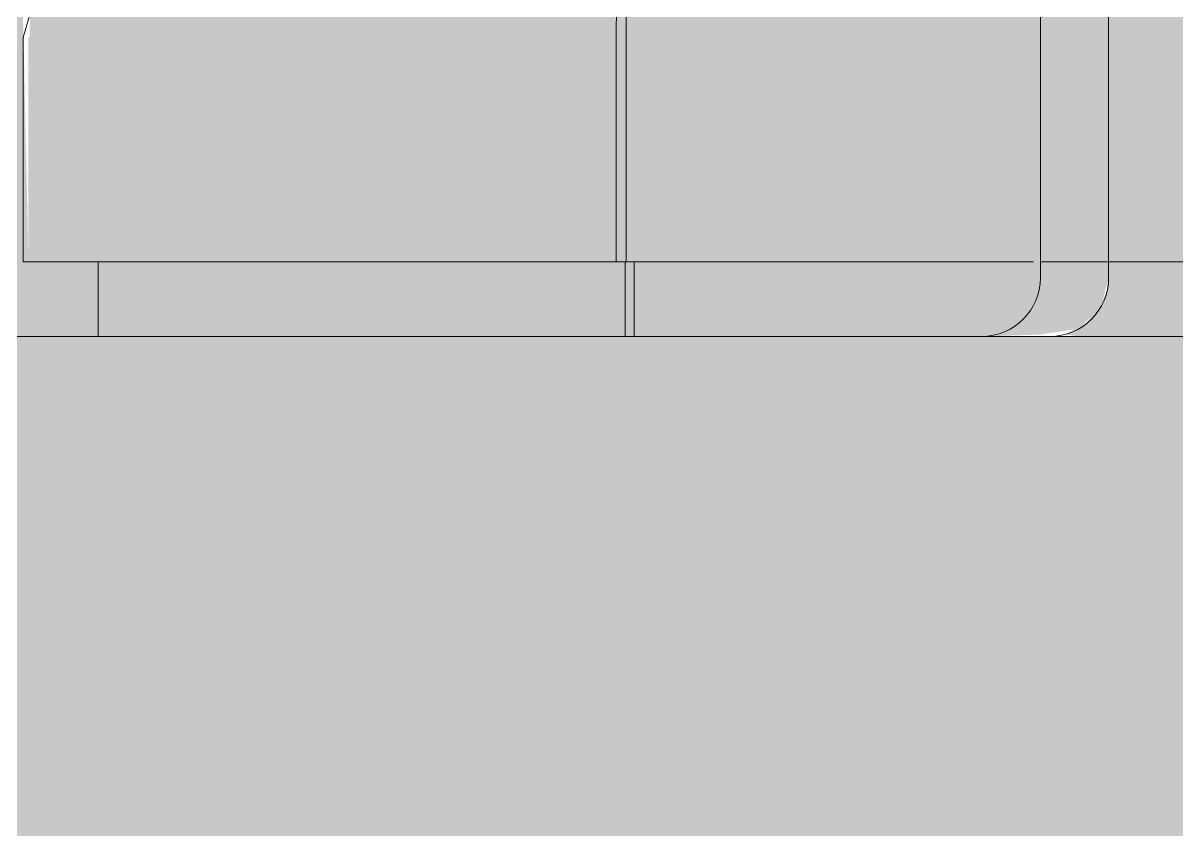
# Model space of a CAD drawing. Header units: millimetres. Extents: x 855 to 48623, y -2192 to 8255.
# Drawn here: x 25940.8 to 25989.82, y 4929.05 to 4963.31 of the extents above; entities that cross this region are included whole.
import ezdxf

# ---------------------------------------------------------------- set-up
doc = ezdxf.new("R2010")
doc.units = ezdxf.units.MM
for name, color, linetype, lineweight, true_color, transparency in [('I-FURN-10', 7, 'Continuous', 9, 0xf9f9f9, 0.7), ('I-FURN-12', 7, 'Continuous', 9, 0xf7f7f7, 0.7), ('I-FURN-5', 7, 'Continuous', 9, 0x7f7f7f, 0.7)]:
    doc.layers.add(name, color=color, linetype=linetype, lineweight=lineweight, true_color=true_color, transparency=transparency)
for name, color, linetype, lineweight, true_color in [('I-FURN-106', 7, 'Continuous', 9, 0xcbcbcb), ('I-FURN-107', 7, 'Continuous', 9, 0xbfbfbf), ('I-FURN-14', 7, 'Continuous', 9, 0xb8b8b8), ('I-FURN-25', 7, 'Continuous', 9, 0xd0d0d0), ('I-FURN-4', 7, 'Continuous', 9, 0xacacac), ('I-FURN-48', 7, 'Continuous', 9, 0xdcdcdc), ('I-FURN-6', 7, 'Continuous', 9, 0xc0c0c0), ('I-FURN-7', 7, 'Continuous', 9, 0x9e9e9e), ('I-FURN-9', 7, 'Continuous', 9, 0xd1d1d1), ('I-FURN-90', 7, 'Continuous', 9, 0xadadad), ('I-FURN-91', 7, 'Continuous', 9, 0xc2c2c2), ('I-FURN-92', 7, 'Continuous', 9, 0xb7b7b7)]:
    doc.layers.add(name, color=color, linetype=linetype, lineweight=lineweight, true_color=true_color)

# ---------------------------------------------------------------- blocks, each defined once
blk = doc.blocks.new('Стол базовый прямоугольный - 1_2-26230909-Развертка 2_03-2')
at = {"layer": 'I-FURN-5'}
blk.add_hatch(color=256, dxfattribs=at).paths.add_polyline_path([(2860, 4910), (2900, 4910), (2900, 4950), (2300, 4950), (2300, 4910), (2810.434, 4910)])
at = {"layer": 'I-FURN-6'}
blk.add_line((2300, 4950), (2900, 4950), dxfattribs=at)
blk = doc.blocks.new('iMac_G5_Computer_17quot_Screen_Model_4681 - iMac_G5_Computer_17quot_Screen_Model_4681-V18-Развертка 2_03-2')
at = {"layer": 'I-FURN-10'}
for points in [[(5934.741, 4962.7), (5998.239, 4962.7), (5997.903, 4970.978), (5997.262, 4974.641), (5996.736, 4975.4), (5949.099, 4975.334), (5948.848, 4963.912), (5934.757, 4963.912)], [(5931.869, 4962.7), (5934.741, 4962.7), (5934.741, 4963.912), (5909.852, 4963.912), (5909.816, 4962.7), (5931.628, 4962.7)], [(5934.741, 4953.175), (5934.741, 4962.7), (5909.77, 4962.7), (5909.77, 4953.175), (5928.458, 4953.175)], [(5955.658, 4953.175), (5998.239, 4953.175), (5998.206, 4962.7), (5934.741, 4962.7), (5934.741, 4953.175), (5952.758, 4953.175)]]:
    blk.add_hatch(color=256, dxfattribs=at).paths.add_polyline_path(points)
at = {"layer": 'I-FURN-12'}
blk.add_hatch(color=256, dxfattribs=at).paths.add_polyline_path([(5909.77, 4950), (5912.92, 4950), (5912.92, 4953.175), (5909.77, 4953.175), (5909.531, 4963.912), (5852.914, 4963.912), (5852.914, 4982.323), (5843.242, 4984.593), (5843.242, 4978.932), (5821.915, 4978.932), (5821.915, 4990.279), (5820.662, 4989.9), (5820.139, 4989.498), (5819.326, 4987.735), (5816.742, 4950.78), (5817.717, 4950), (5862.536, 4950)])
at = {"layer": 'I-FURN-5'}
for points in [[(5912.92, 4950), (5935.124, 4950), (5935.124, 4953.175), (5912.92, 4953.175)], [(5950.26, 4950), (5952.758, 4950.085), (5954.409, 4950.335), (5955.324, 4951.249), (5955.658, 4952.498), (5955.658, 4953.175), (5949.724, 4953.175), (5949.839, 4952.498)]]:
    blk.add_hatch(color=256, dxfattribs=at).paths.add_polyline_path(points)
h = blk.add_hatch(color=256, dxfattribs=at)
h.paths.add_polyline_path([(5950.26, 4950), (5949.724, 4953.175), (5935.124, 4953.175), (5935.124, 4950), (5947.912, 4950)])
h.paths.add_polyline_path([(5955.658, 4950), (5997.899, 4950), (5997.899, 4953.175), (5955.658, 4953.175), (5955.573, 4951.852), (5954.742, 4950.59), (5953.807, 4950.085), (5954.409, 4950)])
h.paths.add_polyline_path([(5952.026, 4950.732), (5952.673, 4951.852), (5952.423, 4951.69), (5952.241, 4951.249)])
at = {"layer": 'I-FURN-106'}
for p, q in [((5952.471, 4953.175), (5949.724, 4953.175)), ((5949.724, 4953.175), (5952.471, 4953.175)), ((5955.658, 4953.175), (5952.758, 4953.175)), ((5952.758, 4953.175), (5955.658, 4953.175))]:
    blk.add_line(p, q, dxfattribs=at)
at = {"layer": 'I-FURN-107'}
for p, q in [((5912.74, 4953.175), (5915.309, 4953.175)), ((5914.53, 4953.175), (5912.967, 4953.175)), ((5917.834, 4953.175), (5914.729, 4953.175)), ((5915.608, 4953.175), (5935.122, 4953.175)), ((5922.887, 4953.175), (5918.102, 4953.175)), ((5928.804, 4953.175), (5922.887, 4953.175)), ((5935.502, 4953.175), (5928.804, 4953.175)), ((5935.161, 4953.175), (5949.724, 4953.175)), ((5949.724, 4953.175), (5935.502, 4953.175))]:
    blk.add_line(p, q, dxfattribs=at)
at = {"layer": 'I-FURN-14'}
for p, q in [((5998.239, 4953.175), (5955.658, 4953.175)), ((5955.658, 4953.175), (5998.66, 4953.175))]:
    blk.add_line(p, q, dxfattribs=at)
at = {"layer": 'I-FURN-25'}
for p, q in [((5909.551, 4962.7), (5909.898, 4963.912)), ((5909.551, 4962.7), (5909.551, 4953.175)), ((5934.741, 4962.7), (5934.741, 4953.175)), ((5909.77, 4953.175), (5909.551, 4953.175)), ((5909.551, 4953.175), (5909.823, 4953.175)), ((5915.36, 4953.175), (5909.77, 4953.175)), ((5912.726, 4953.175), (5912.726, 4950)), ((5920.669, 4953.175), (5915.36, 4953.175)), ((5934.741, 4953.175), (5920.669, 4953.175)), ((5952.471, 4953.175), (5934.741, 4953.175)), ((5935.124, 4950), (5935.124, 4953.175)), ((5955.658, 4953.175), (5952.758, 4953.175))]:
    blk.add_line(p, q, dxfattribs=at)
blk.add_open_spline([(5934.741, 4962.7), (5934.741, 4963.108), (5934.743, 4963.515), (5934.748, 4963.921)], degree=3, dxfattribs=at)
at = {"layer": 'I-FURN-4'}
for p, q in [((5817.717, 4950), (5950.26, 4950)), ((5997.899, 4950), (5950.26, 4950)), ((5950.26, 4950), (5953.16, 4950)), ((5953.16, 4950), (5950.26, 4950))]:
    blk.add_line(p, q, dxfattribs=at)
at = {"layer": 'I-FURN-48'}
for p, q in [((5935.161, 4953.175), (5935.161, 4962.7)), ((5909.823, 4953.175), (5911.586, 4953.175)), ((5911.808, 4953.175), (5912.74, 4953.175)), ((5912.967, 4953.175), (5914.59, 4953.175)), ((5914.59, 4953.175), (5928.458, 4953.175)), ((5928.458, 4953.175), (5935.124, 4953.175)), ((5935.124, 4953.175), (5952.471, 4953.175)), ((5952.758, 4953.175), (5955.658, 4953.175))]:
    blk.add_line(p, q, dxfattribs=at)
blk.add_open_spline([(5935.168, 4963.921), (5935.163, 4963.515), (5935.161, 4963.108), (5935.161, 4962.7)], degree=3, dxfattribs=at)
at = {"layer": 'I-FURN-6'}
for p, q in [((5952.758, 4952.498), (5952.758, 4964.02)), ((5955.658, 4964.02), (5955.658, 4952.498)), ((5998.239, 4953.175), (5955.658, 4953.175))]:
    blk.add_line(p, q, dxfattribs=at)
for centre in [(5950.26, 4952.498), (5953.16, 4952.498)]:
    blk.add_ellipse(centre, major_axis=(0, 2.498), ratio=0.999978, start_param=3.141593, end_param=4.712389, dxfattribs=at)
at = {"layer": 'I-FURN-7'}
blk.add_line((5950.26, 4950), (5998.277, 4950), dxfattribs=at)
at = {"layer": 'I-FURN-9'}
blk.add_line((5955.658, 4953.175), (5997.899, 4953.175), dxfattribs=at)
at = {"layer": 'I-FURN-90'}
for p, q in [((5912.967, 4950), (5914.53, 4950)), ((5914.729, 4950), (5917.834, 4950)), ((5918.102, 4950), (5935.502, 4950)), ((5935.502, 4950), (5950.26, 4950))]:
    blk.add_line(p, q, dxfattribs=at)
at = {"layer": 'I-FURN-91'}
for p, q in [((5950.26, 4950), (5820.618, 4950)), ((5912.726, 4950), (5912.967, 4950)), ((5917.88, 4950), (5912.726, 4950)), ((5935.124, 4950), (5917.88, 4950)), ((5950.26, 4950), (5935.124, 4950))]:
    blk.add_line(p, q, dxfattribs=at)
at = {"layer": 'I-FURN-92'}
blk.add_line((5935.502, 4950), (5935.502, 4953.175), dxfattribs=at)

msp = doc.modelspace()

# ---------------------------------------------------------------- block references
at = {"layer": 'I-FURN-4'}
msp.add_blockref('Стол базовый прямоугольный - 1_2-26230909-Развертка 2_03-2', (23191.259, 0), dxfattribs=at)
at = {"layer": 'I-FURN-9'}
msp.add_blockref('iMac_G5_Computer_17quot_Screen_Model_4681 - iMac_G5_Computer_17quot_Screen_Model_4681-V18-Развертка 2_03-2', (20031.259, 0), dxfattribs=at)

doc.saveas('drawing.dxf')
